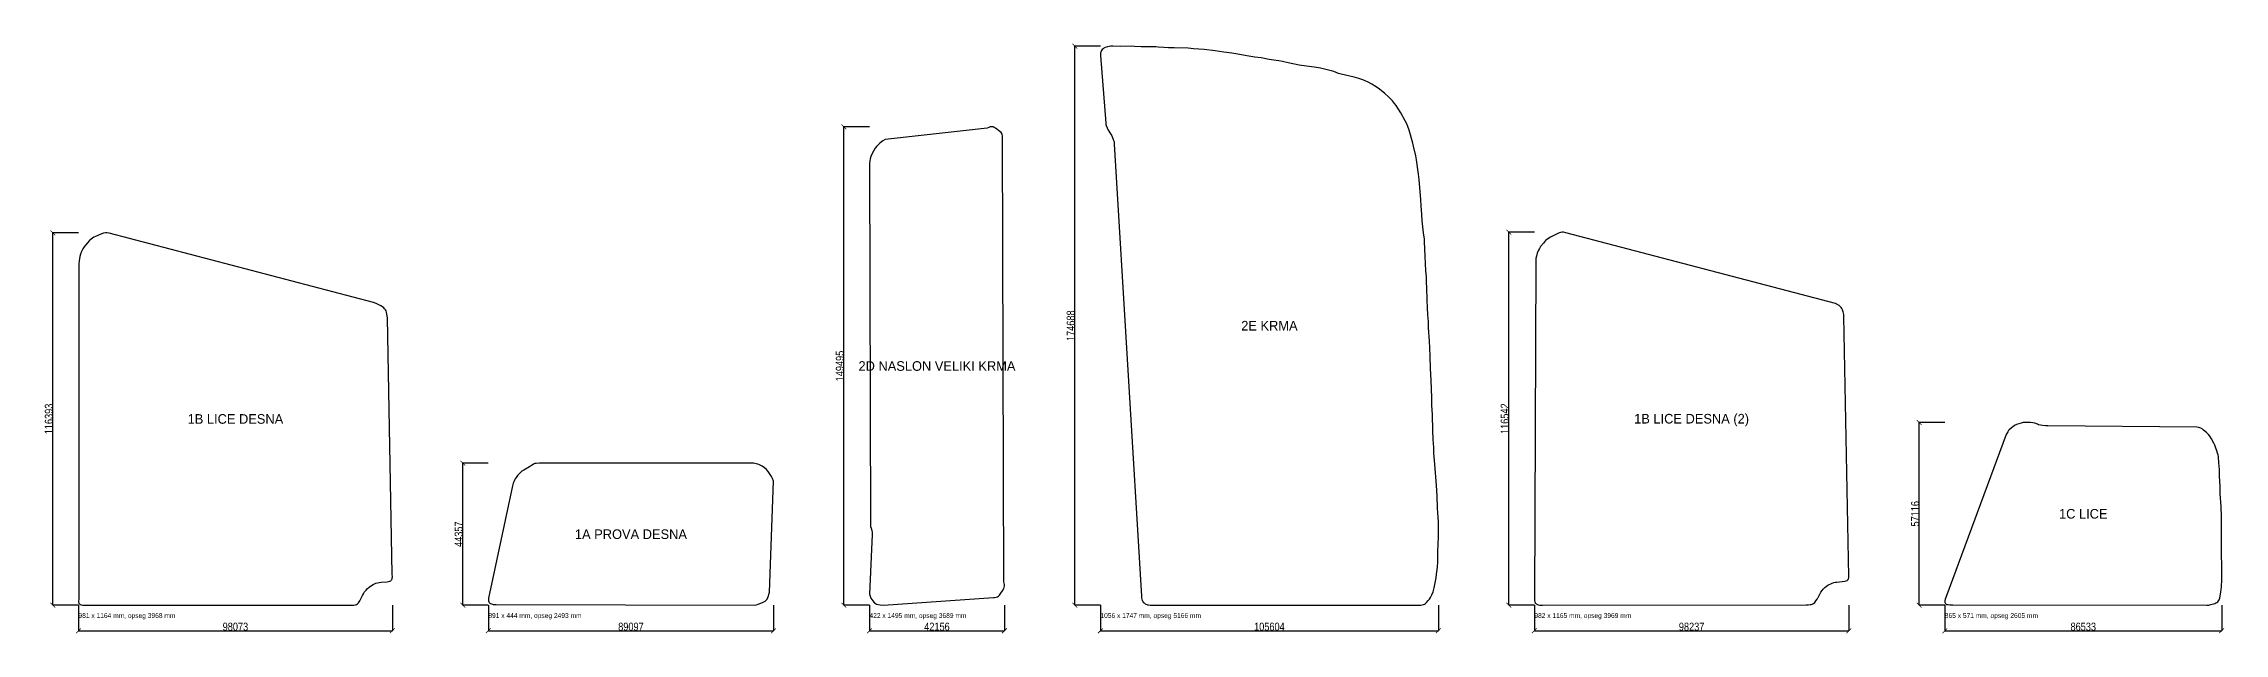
# Model space of a CAD drawing. Header units: millimetres. Extents: x -109 to 14214, y -88 to 1885.
# Drawn here: x -109 to 6705, y -88 to 1755 of the extents above; entities that cross this region are included whole.
import ezdxf
from ezdxf.enums import TextEntityAlignment as Align

# ---------------------------------------------------------------- set-up
doc = ezdxf.new("R2010")
doc.units = ezdxf.units.MM
for name, color, linetype in [('1A PROVA DESNA', 3, 'Continuous'), ('1B LICE DESNA', 1, 'Continuous'), ('1B LICE DESNA (2)', 2, 'Continuous'), ('1C LICE', 4, 'Continuous'), ('2D NASLON VELIKI KRMA', 5, 'Continuous'), ('2E KRMA', 6, 'Continuous'), ('KOTE', 8, 'Continuous'), ('TEKST', 7, 'Continuous')]:
    doc.layers.add(name, color=color, linetype=linetype)
doc.styles.add('OpenSansCondensed-Light', font='OpenSansCondensed-Light.ttf')
doc.dimstyles.new('EZDXF', dxfattribs={"dimtxt": 0.25, "dimasz": 0.175, "dimexe": 0.375, "dimexo": 0.125, "dimgap": 0.1, "dimtad": 1, "dimlfac": 100, "dimzin": 12, "dimdsep": 46, "dimtxsty": 'OpenSansCondensed-Light', "dimblk": 'ARCHTICK', "dimcen": 2.5, "dimazin": 3, "dimtfac": 0.5, "dimtmove": 2, "dimatfit": 3})

# ---------------------------------------------------------------- blocks, each defined once
blk = doc.blocks.new('_ARCHTICK')
at = {"color": 0, "linetype": 'BYBLOCK', "const_width": 0.15}
blk.add_lwpolyline([(-0.5, -0.5), (0.5, 0.5)], dxfattribs=at)

msp = doc.modelspace()

# ---------------------------------------------------------------- linework, layer by layer
at = {"layer": '1A PROVA DESNA'}
msp.add_lwpolyline([(1285.307, 6.409), (1287.677, 4.834), (1290.322, 3.66), (1293.141, 2.849), (1296.062, 2.344), (1305.043, 1.932), (2113.328, 0), (2118.593, 1.28), (2123.796, 2.901), (2137.06, 8.072), (2141.972, 10.413), (2145.583, 12.775), (2148.744, 15.73), (2151.417, 19.191), (2154.146, 23.975), (2156.258, 29.053), (2157.486, 33.257), (2159.046, 40.78), (2171.701, 387.43), (2168.606, 396.124), (2165.206, 402.509), (2154.874, 418.23), (2150.012, 423.74), (2143.671, 429.392), (2136.694, 434.297), (2132.013, 436.905), (2128.115, 438.707), (2123.069, 440.593), (2117.904, 442.154), (2113.715, 443.087), (2109.471, 443.575), (1440.037, 443.555), (1430.197, 443.155), (1426.41, 442.388), (1423.706, 441.386), (1420.303, 439.52), (1415.38, 436.191), (1409.471, 432.605), (1391.361, 422.331), (1385.604, 418.48), (1381.051, 414.681), (1372.004, 405.459), (1367.133, 399.207), (1364.61, 394.935), (1362.406, 390.471), (1360.416, 385.901), (1358.714, 381.22), (1356.452, 372.526), (1284.589, 36.354), (1282.31, 27.754), (1281.09, 20.95), (1280.734, 17.079), (1281.025, 13.331), (1281.882, 10.719), (1283.334, 8.385)], close=True, dxfattribs=at)
at = {"layer": '1B LICE DESNA'}
msp.add_lwpolyline([(2.694, 4.186), (4.953, 2.452), (8.662, 1.012), (13.836, 0.276), (21.329, 0), (854.338, 0.158), (860.236, 0.356), (865.053, 1.111), (868.698, 2.388), (871.997, 4.359), (874.869, 6.967), (877.323, 10.035), (879.403, 13.403), (887.278, 30.647), (890.233, 35.857), (894.155, 41.636), (898.572, 47.035), (903.467, 52.003), (908.769, 56.531), (915.209, 61.222), (920.32, 64.297), (924.778, 66.486), (929.4, 68.288), (934.153, 69.728), (939.956, 71.087), (945.835, 71.982), (964.618, 73.231), (968.514, 73.697), (973.103, 75.039), (975.541, 76.439), (976.964, 77.635), (978.706, 79.785), (979.903, 82.288), (980.548, 85.04), (980.734, 88.918), (980.296, 96.881), (965.242, 897.601), (963.939, 909.806), (962.476, 915.704), (960.862, 919.419), (958.805, 922.935), (956.437, 926.267), (953.79, 929.359), (950.005, 932.701), (944.813, 935.846), (930.068, 942.917), (921.453, 946.08), (95.395, 1162.853), (88.657, 1163.934), (83.859, 1163.729), (78.178, 1162.373), (69.796, 1159.461), (53.511, 1152.366), (48.249, 1149.657), (39.925, 1144.379), (33.89, 1139.335), (26.654, 1131.244), (17.514, 1119.562), (13.793, 1113.744), (9.825, 1105.764), (6.493, 1097.492), (4.299, 1089.879), (1.936, 1076.169), (1.011, 1066.28), (0.995, 19.634), (0, 11.848), (0.21, 9.038), (0.711, 7.267), (1.54, 5.633)], close=True, dxfattribs=at)
at = {"layer": '1B LICE DESNA (2)'}
msp.add_lwpolyline([(4553.413, 5.296), (4554.968, 3.947), (4556.769, 2.835), (4560.896, 1.314), (4566.556, 0.435), (4574.717, 0), (5398.41, 0.843), (5404.379, 1.109), (5411.299, 1.856), (5414.196, 2.468), (5417, 3.367), (5421.348, 5.589), (5425.149, 8.671), (5429.033, 13.166), (5432.988, 18.917), (5435.463, 23.24), (5435.751, 24.22), (5442.077, 36.66), (5444.692, 40.908), (5448.179, 45.776), (5452.03, 50.359), (5456.968, 55.298), (5461.56, 59.136), (5466.485, 62.533), (5470.822, 64.994), (5475.336, 67.119), (5479.999, 68.891), (5484.782, 70.319), (5489.65, 71.411), (5494.579, 72.158), (5519.37, 74.687), (5523.999, 76.015), (5526.468, 77.388), (5527.912, 78.565), (5529.68, 80.685), (5530.883, 83.159), (5531.51, 85.885), (5531.679, 89.737), (5516.331, 902.696), (5516.05, 907.995), (5515.464, 912.178), (5514.504, 916.282), (5513.187, 920.269), (5511.942, 923.141), (5509.922, 926.775), (5507.55, 930.184), (5504.881, 933.329), (5501.893, 936.101), (5499.438, 937.886), (5490.518, 942.676), (4647.448, 1164.182), (4640.663, 1165.378), (4635.83, 1165.416), (4631.055, 1164.506), (4624.505, 1162.28), (4611.818, 1156.592), (4599.427, 1150.272), (4591.069, 1144.91), (4587.134, 1141.893), (4584.183, 1139.252), (4577.523, 1131.89), (4568.867, 1120.967), (4564.96, 1115.216), (4561.705, 1109.069), (4558.066, 1099.797), (4555.512, 1091.198), (4554.133, 1083.352), (4553.259, 1073.412), (4549.305, 20.518), (4549.749, 14.404), (4550.482, 10.456), (4551.62, 7.706)], close=True, dxfattribs=at)
at = {"layer": '1C LICE'}
msp.add_lwpolyline([(5833.781, 5.415), (5835.066, 4.194), (5838.289, 2.454), (5842.048, 1.579), (5847.043, 1.27), (5857.197, 1.499), (6650.724, 0), (6656.634, 0.455), (6662.461, 1.695), (6675.946, 5.627), (6678.718, 6.715), (6681.334, 8.089), (6684.465, 10.456), (6687.071, 13.405), (6689.076, 16.826), (6690.805, 21.542), (6692.546, 29.507), (6694.27, 40.623), (6695.248, 48.737), (6695.851, 56.885), (6696.89, 80.366), (6697.013, 110.056), (6696.908, 127.457), (6696.051, 154.022), (6696.043, 261.545), (6695.859, 275.869), (6694.736, 308.559), (6692.361, 348.331), (6691.857, 371.849), (6690.376, 403.491), (6689.704, 423.925), (6688.468, 444.319), (6686.638, 463.628), (6685.673, 469.646), (6684.235, 475.551), (6682.018, 482.306), (6677.773, 493.774), (6675.079, 500.369), (6672.51, 505.909), (6664.819, 520.281), (6659.73, 527.905), (6655.295, 533.459), (6649.599, 539.23), (6640.545, 547.35), (6635.639, 550.87), (6631.219, 553.207), (6625.569, 555.156), (6619.695, 556.329), (6153.734, 560.601), (6146.582, 560.415), (6137.4, 561.057), (6130.363, 562.294), (6124.496, 564.001), (6121.709, 565.249), (6113.138, 568.295), (6106.319, 569.977), (6099.282, 570.748), (6085.981, 571.161), (6080.868, 571.081), (6076.802, 570.718), (6069.811, 569.183), (6056.234, 564.265), (6051.562, 562.111), (6047.994, 560.072), (6043.751, 557.157), (6038.847, 553.376), (6032.772, 547.848), (6030.785, 545.523), (6028.462, 542.178), (6023.555, 533.172), (5834.547, 24.029), (5832.696, 18.508), (5831.685, 13.847), (5831.679, 10.183), (5832.075, 8.452), (5832.776, 6.847)], close=True, dxfattribs=at)
at = {"layer": '2D NASLON VELIKI KRMA'}
msp.add_lwpolyline([(2485.904, 8.73), (2490.058, 5.453), (2493.754, 3.372), (2498.81, 1.627), (2505.269, 0.594), (2515.17, 0), (2858.969, 23.426), (2862.732, 23.87), (2867.348, 24.765), (2871.69, 26.408), (2874.825, 28.413), (2878.279, 31.644), (2882.427, 36.95), (2887.523, 45.214), (2891.138, 52.074), (2892.669, 56.637), (2893.236, 60.475), (2893.262, 64.408), (2892.853, 68.362), (2891.87, 73.273), (2887.704, 1462.643), (2887.333, 1467.371), (2886.46, 1470.993), (2884.886, 1474.334), (2882.641, 1477.306), (2879.17, 1480.534), (2865.45, 1491.036), (2861.355, 1493.368), (2857.768, 1494.513), (2853.987, 1494.952), (2849.19, 1494.558), (2844.493, 1493.223), (2839.058, 1490.779), (2520.958, 1454.966), (2513.556, 1450.746), (2503.996, 1443.794), (2498.25, 1438.921), (2493.17, 1433.331), (2489.521, 1427.951), (2478.57, 1409.089), (2475.586, 1402.075), (2473.401, 1394.769), (2472.344, 1388.346), (2471.887, 1380.74), (2474.586, 245.871), (2476.913, 240.096), (2478.924, 233.212), (2479.981, 227.252), (2480.358, 220.311), (2471.701, 34.5), (2473.773, 27.736), (2476.134, 22.082), (2478.593, 17.564), (2481.591, 13.324)], close=True, dxfattribs=at)
at = {"layer": '2E KRMA'}
msp.add_lwpolyline([(3329.74, 6.909), (3332.737, 4.356), (3335.199, 2.787), (3337.854, 1.615), (3340.676, 0.864), (3343.611, 0.463), (3348.615, 0.251), (4186.965, 0), (4193.943, 0.131), (4198.842, 0.669), (4202.598, 1.697), (4206.119, 3.364), (4209.379, 5.561), (4212.393, 8.128), (4217.726, 14.019), (4221.316, 18.811), (4224.649, 23.785), (4227.142, 28.101), (4229.3, 32.59), (4232.641, 41.983), (4235.958, 54.534), (4239.367, 70.151), (4242.26, 85.862), (4243.71, 96.742), (4246.014, 118.576), (4247.239, 135.489), (4247.528, 167.467), (4249.295, 213.34), (4249.305, 260.334), (4249.014, 274.315), (4246.594, 303.134), (4244.947, 342.019), (4242.875, 373.876), (4237.709, 440.518), (4235.461, 475.362), (4234.862, 492.321), (4233.432, 518.223), (4232.324, 546.146), (4230.789, 595.042), (4229.275, 624.937), (4228.85, 648.909), (4226.61, 701.755), (4224.157, 740.585), (4223.577, 777.546), (4222.189, 804.45), (4221.421, 825.398), (4218.507, 867.192), (4217.921, 887.051), (4216.036, 907.849), (4215.513, 928.812), (4213.922, 954.702), (4213.505, 991.674), (4212.225, 1009.557), (4211.832, 1026.429), (4210.115, 1045.273), (4207.85, 1091.116), (4206.33, 1136.006), (4205.592, 1143.935), (4202.707, 1163.685), (4198.134, 1201.336), (4197.055, 1221.259), (4195.041, 1248.12), (4194.009, 1267.049), (4189.429, 1330.731), (4187.609, 1346.596), (4181.037, 1392.066), (4178.436, 1404.789), (4171.536, 1434.994), (4169.302, 1443.698), (4157.677, 1485.051), (4153.824, 1496.374), (4150.244, 1504.603), (4145.835, 1513.559), (4131.879, 1538.966), (4122.989, 1553.445), (4117.363, 1561.708), (4112.635, 1568.147), (4105.524, 1576.502), (4093.608, 1588.623), (4081.899, 1599.505), (4065.622, 1612.741), (4054.998, 1620.188), (4041.282, 1628.395), (4031.521, 1633.436), (4018.855, 1639.391), (4009.617, 1643.203), (4001.116, 1646.121), (3986.625, 1649.954), (3945.676, 1659.282), (3937.117, 1661.97), (3922.238, 1667.77), (3915.627, 1669.973), (3909.852, 1671.484), (3880.658, 1678.184), (3868.889, 1680.292), (3814.488, 1688.223), (3780.204, 1695.051), (3762.624, 1698.887), (3750.852, 1701.188), (3741.974, 1702.575), (3720.187, 1705.309), (3695.745, 1710.339), (3676.019, 1712.951), (3657.357, 1716.413), (3615.949, 1723.439), (3604.08, 1725.155), (3579.267, 1727.916), (3551.609, 1732.203), (3517.886, 1736.221), (3484.081, 1739.31), (3467.144, 1740.395), (3423.244, 1741.544), (3406.298, 1742.382), (3391.34, 1742.776), (3373.456, 1744.235), (3366.479, 1744.58), (3320.463, 1744.868), (3299.547, 1746.299), (3289.562, 1746.638), (3255.604, 1746.367), (3231.67, 1746.875), (3225.706, 1746.734), (3220.782, 1746.113), (3214.974, 1744.732), (3208.348, 1742.579), (3203.894, 1740.519), (3201.456, 1738.903), (3198.567, 1736.287), (3196.724, 1734.024), (3195.23, 1731.537), (3194.15, 1728.859), (3193.51, 1726.037), (3193.262, 1723.125), (3193.362, 1718.186), (3209.678, 1506.311), (3210.431, 1502.452), (3211.594, 1498.713), (3217.383, 1485.09), (3220.266, 1479.97), (3220.989, 1479.255), (3227.964, 1468.548), (3231.472, 1461.491), (3233.496, 1455.908), (3234.828, 1451.132), (3235.821, 1446.265), (3236.627, 1440.347), (3321.474, 28.3), (3321.935, 23.358), (3322.853, 18.507), (3324.09, 14.807), (3325.416, 12.219), (3327.089, 9.821)], close=True, dxfattribs=at)

# ---------------------------------------------------------------- texts
at = {"layer": 'TEKST'}
for s, p in [('2E KRMA', (3721.284, 873.438)), ('2D NASLON VELIKI KRMA', (2682.481, 747.476)), ('1B LICE DESNA', (490.367, 581.967)), ('1B LICE DESNA (2)', (5040.492, 582.708)), ('1C LICE', (6264.346, 285.58)), ('1A PROVA DESNA', (1726.217, 221.787))]:
    msp.add_text(s, height=30, dxfattribs=at).set_placement(p, align=Align.MIDDLE_CENTER)
for s, p in [('981 x 1164 mm, opseg 3968 mm', (0, -40)), ('891 x 444 mm, opseg 2493 mm', (1280.734, -40)), ('422 x 1495 mm, opseg 3689 mm', (2471.701, -40)), ('1056 x 1747 mm, opseg 5166 mm', (3193.262, -40)), ('982 x 1165 mm, opseg 3969 mm', (4549.305, -40)), ('865 x 571 mm, opseg 2605 mm', (5831.679, -40))]:
    msp.add_text(s, height=15, dxfattribs=at).set_placement(p)

# ---------------------------------------------------------------- dimensions: what is measured, and where the dimension line sits
at = {"layer": 'KOTE'}
for base, p1, p2 in [((3113.26214, 0), (3193.26214, 0), (3193.26214, 1746.87504)), ((2391.701, 0), (2471.701, 0), (2471.701, 1494.952)), ((-80, 0), (0, 0), (0, 1163.934)), ((4469.305, 0), (4549.305, 0), (4549.305, 1165.416)), ((5751.679, 0), (5831.679, 0), (5831.679, 571.161)), ((1200.7343, 0), (1280.7343, 0), (1280.7343, 443.5746))]:
    msp.add_linear_dim(base=base, p1=p1, p2=p2, angle=90, dimstyle='EZDXF', override={"dimtxt": 25, "dimasz": 15, "dimdec": 0}, dxfattribs=at).render()
for base, p1, p2 in [((0, -80), (0, 0), (980.734, 0)), ((1280.734, -80), (1280.734, 0), (2171.701, 0)), ((2471.701, -80), (2471.701, 0), (2893.262, 0)), ((3193.262, -80), (3193.262, 0), (4249.305, 0)), ((4549.305, -80), (4549.305, 0), (5531.679, 0)), ((5831.679, -80), (5831.679, 0), (6697.013, 0))]:
    msp.add_linear_dim(base=base, p1=p1, p2=p2, dimstyle='EZDXF', override={"dimtxt": 25, "dimasz": 15, "dimdec": 0}, dxfattribs=at).render()

doc.saveas('drawing.dxf')
